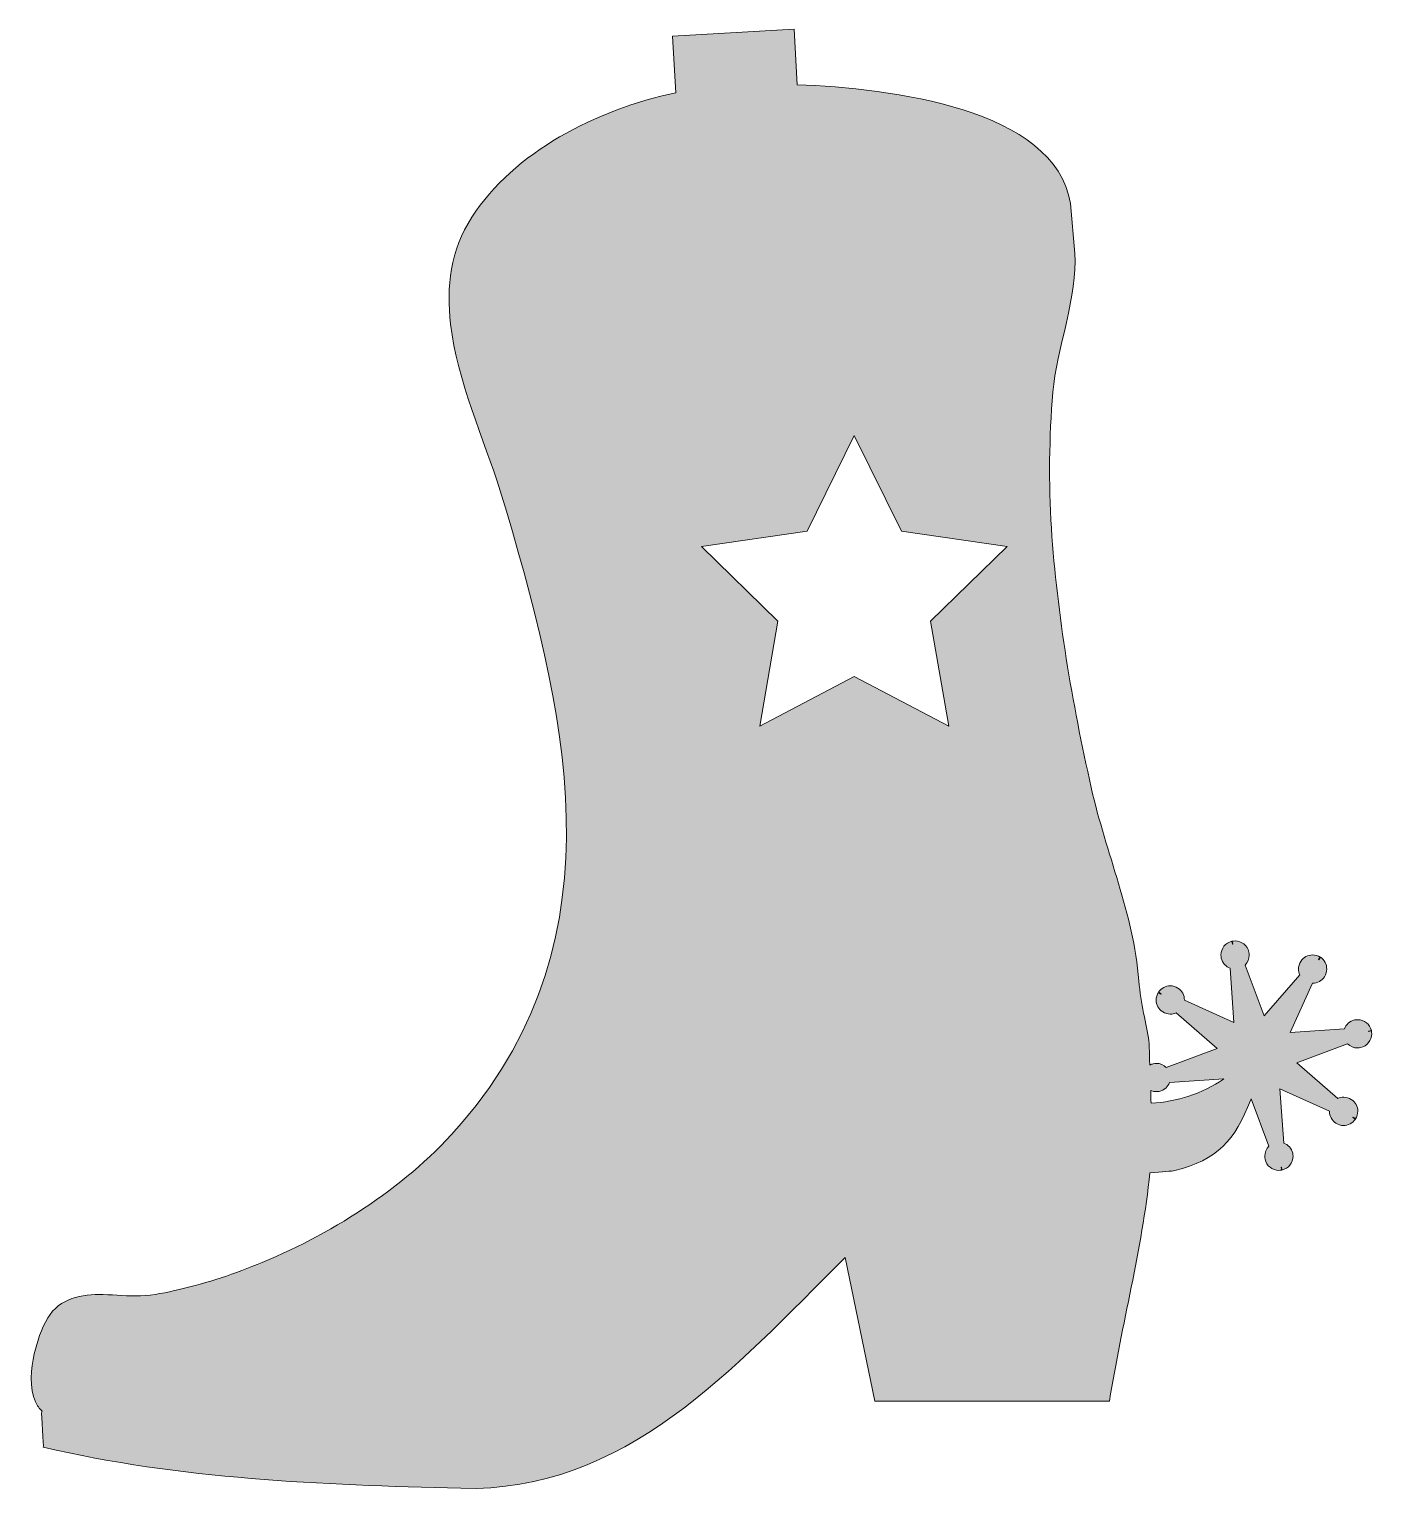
# Model space of a CAD drawing. Header units: inches. Extents: x 0 to 93, y 0 to 102.
import ezdxf

# ---------------------------------------------------------------- set-up
doc = ezdxf.new("R2010")
doc.units = ezdxf.units.IN
doc.header["$MEASUREMENT"] = 0
doc.layers.add('Layer 1', color=7, linetype='Continuous')

msp = doc.modelspace()

# ---------------------------------------------------------------- hatches: boundary and pattern name
at = {"layer": 'Layer 1', "true_color": 0xd67028}
h = msp.add_hatch(color=32, dxfattribs=at)
h.dxf.hatch_style = 2
edge = h.paths.add_edge_path()
edge.add_spline(control_points=[(56.68, 16.09), (56.68, 16.09), (58.74, 6.09), (58.74, 6.09), (58.74, 6.09), (75.07, 6.09), (75.07, 6.09), (75.92, 11.4), (77.33, 16.62), (77.89, 21.98), (78.74, 22.04), (79.41, 22.09), (79.62, 22.14), (82.58, 22.86), (83.83, 24.27), (84.89, 27.02), (84.91, 27.05), (84.92, 27.09), (84.93, 27.12), (84.93, 27.12), (86.17, 23.83), (86.17, 23.83), (85.99, 23.65), (85.88, 23.4), (85.88, 23.13), (85.88, 23.06), (85.89, 22.99), (85.9, 22.92), (86, 22.46), (86.41, 22.15), (86.86, 22.15), (86.93, 22.15), (87, 22.15), (87.06, 22.17), (87.06, 22.17), (87.02, 22.37), (87.02, 22.37), (87.02, 22.37), (87.04, 22.37), (87.04, 22.37), (87.04, 22.37), (87.08, 22.17), (87.08, 22.17), (87.54, 22.27), (87.85, 22.68), (87.85, 23.13), (87.85, 23.2), (87.84, 23.27), (87.83, 23.34), (87.83, 23.34), (87.83, 23.34), (87.83, 23.34), (87.83, 23.34), (87.83, 23.34), (87.83, 23.34), (87.83, 23.34), (87.83, 23.34), (87.83, 23.34), (87.75, 23.68), (87.51, 23.94), (87.2, 24.05), (87.2, 24.05), (86.94, 27.83), (86.94, 27.83), (86.94, 27.83), (90.39, 26.27), (90.39, 26.27), (90.39, 26.26), (90.39, 26.26), (90.39, 26.26), (90.39, 25.94), (90.55, 25.62), (90.84, 25.43), (91, 25.32), (91.19, 25.27), (91.37, 25.27), (91.69, 25.27), (92.01, 25.43), (92.19, 25.72), (92.19, 25.72), (92.02, 25.83), (92.02, 25.83), (92.02, 25.83), (92.03, 25.85), (92.03, 25.85), (92.03, 25.85), (92.2, 25.73), (92.2, 25.73), (92.31, 25.9), (92.36, 26.08), (92.36, 26.26), (92.36, 26.58), (92.2, 26.9), (91.9, 27.09), (91.74, 27.19), (91.56, 27.24), (91.38, 27.24), (91.23, 27.24), (91.09, 27.21), (90.96, 27.15), (90.96, 27.15), (88.11, 29.64), (88.11, 29.64), (88.11, 29.64), (91.65, 30.97), (91.65, 30.97), (91.83, 30.79), (92.08, 30.67), (92.35, 30.67), (92.42, 30.67), (92.48, 30.68), (92.55, 30.7), (93.02, 30.8), (93.33, 31.2), (93.33, 31.66), (93.33, 31.72), (93.32, 31.79), (93.31, 31.86), (93.31, 31.86), (93.11, 31.82), (93.11, 31.82), (93.11, 31.82), (93.1, 31.83), (93.1, 31.83), (93.1, 31.83), (93.31, 31.88), (93.31, 31.88), (93.2, 32.33), (92.8, 32.64), (92.35, 32.64), (92.28, 32.64), (92.21, 32.64), (92.14, 32.62), (91.79, 32.55), (91.54, 32.3), (91.43, 32), (91.43, 32), (87.65, 31.74), (87.65, 31.74), (87.65, 31.74), (89.21, 35.19), (89.21, 35.19), (89.21, 35.19), (89.22, 35.18), (89.22, 35.18), (89.54, 35.18), (89.86, 35.34), (90.04, 35.63), (90.15, 35.8), (90.2, 35.98), (90.2, 36.16), (90.2, 36.49), (90.04, 36.8), (89.76, 36.99), (89.76, 36.99), (89.64, 36.81), (89.64, 36.81), (89.64, 36.81), (89.63, 36.82), (89.63, 36.82), (89.63, 36.82), (89.74, 37), (89.74, 37), (89.58, 37.1), (89.4, 37.15), (89.22, 37.15), (88.89, 37.15), (88.57, 36.99), (88.39, 36.7), (88.39, 36.7), (88.39, 36.7), (88.39, 36.7), (88.28, 36.54), (88.23, 36.35), (88.23, 36.17), (88.23, 36.03), (88.27, 35.89), (88.33, 35.76), (88.33, 35.76), (85.84, 32.9), (85.84, 32.9), (85.84, 32.9), (84.51, 36.44), (84.51, 36.44), (84.69, 36.62), (84.8, 36.87), (84.8, 37.14), (84.8, 37.21), (84.79, 37.28), (84.78, 37.35), (84.78, 37.35), (84.78, 37.35), (84.78, 37.35), (84.78, 37.35), (84.78, 37.35), (84.78, 37.35), (84.78, 37.35), (84.78, 37.36), (84.78, 37.36), (84.78, 37.36), (84.78, 37.35), (84.78, 37.35), (84.68, 37.81), (84.27, 38.13), (83.82, 38.12), (83.75, 38.12), (83.68, 38.12), (83.61, 38.1), (83.61, 38.1), (83.66, 37.9), (83.66, 37.9), (83.66, 37.9), (83.64, 37.9), (83.64, 37.9), (83.64, 37.9), (83.6, 38.1), (83.6, 38.1), (83.14, 38), (82.83, 37.59), (82.83, 37.14), (82.83, 37.07), (82.84, 37), (82.85, 36.93), (82.93, 36.59), (83.17, 36.33), (83.48, 36.22), (83.48, 36.22), (83.74, 32.45), (83.74, 32.45), (83.74, 32.45), (80.29, 34.01), (80.29, 34.01), (80.29, 34.01), (80.29, 34.01), (80.29, 34.01), (80.29, 34.34), (80.13, 34.65), (79.84, 34.84), (79.68, 34.94), (79.49, 35), (79.31, 35), (78.99, 35), (78.67, 34.84), (78.48, 34.55), (78.48, 34.55), (78.66, 34.44), (78.66, 34.44), (78.66, 34.44), (78.65, 34.42), (78.65, 34.42), (78.65, 34.42), (78.47, 34.54), (78.47, 34.54), (78.37, 34.37), (78.32, 34.19), (78.32, 34.01), (78.32, 33.69), (78.48, 33.37), (78.78, 33.18), (78.94, 33.08), (79.12, 33.03), (79.3, 33.03), (79.45, 33.03), (79.59, 33.06), (79.72, 33.12), (79.72, 33.12), (82.57, 30.63), (82.57, 30.63), (82.57, 30.63), (79.03, 29.3), (79.03, 29.3), (78.85, 29.48), (78.6, 29.6), (78.33, 29.6), (78.26, 29.6), (78.19, 29.59), (78.12, 29.57), (78.04, 29.55), (77.96, 29.52), (77.88, 29.48), (77.85, 30.46), (77.82, 31.16), (77.82, 31.16), (77.65, 32.36), (77.24, 33.74), (77.12, 35.35), (76.73, 40.11), (74.84, 44.16), (73.8, 48.81), (72.47, 54.73), (71.43, 60.8), (71.03, 66.86), (70.83, 70.01), (70.87, 73.18), (71.13, 76.33), (71.38, 79.28), (72.89, 83.13), (72.65, 85.99), (72.65, 85.99), (72.36, 89.47), (72.36, 89.47), (71.28, 96.07), (59.85, 97.49), (53.34, 97.74), (53.34, 97.74), (53.12, 101.6), (53.12, 101.6), (53.12, 101.6), (44.66, 101.13), (44.66, 101.13), (44.66, 101.13), (44.88, 97.18), (44.88, 97.18), (39.32, 96), (33.6, 93.04), (30.68, 88.52), (29.19, 86.21), (28.9, 83.67), (29.2, 81.07), (29.67, 77.12), (31.52, 73.04), (32.66, 69.47), (37.21, 54.3), (41.25, 38.58), (29.96, 25.43), (26.27, 21.13), (21.28, 17.9), (16.08, 15.74), (14.2, 14.96), (12.28, 14.3), (10.3, 13.85), (9.42, 13.65), (8.52, 13.44), (7.61, 13.41), (6.74, 13.38), (5.88, 13.49), (5.01, 13.5), (3.51, 13.53), (1.97, 13.26), (1.15, 11.87), (0.69, 11.12), (0.43, 10.22), (0.21, 9.37), (-0.03, 8.41), (-0.13, 6.95), (0.29, 6.03), (0.41, 5.78), (0.57, 5.56), (0.76, 5.38), (0.76, 5.38), (0.73, 5.36), (0.73, 5.36), (0.67, 5.23), (0.91, 2.86), (0.84, 2.87), (10.42, 0.63), (20.15, 0.27), (29.91, 0.01), (41.33, -0.3), (48.82, 8.28), (56.68, 16.09)], knot_values=[0, 0, 0, 0, 1, 1, 1, 2, 2, 2, 3, 3, 3, 4, 4, 4, 5, 5, 5, 6, 6, 6, 7, 7, 7, 8, 8, 8, 9, 9, 9, 10, 10, 10, 11, 11, 11, 12, 12, 12, 13, 13, 13, 14, 14, 14, 15, 15, 15, 16, 16, 16, 17, 17, 17, 18, 18, 18, 19, 19, 19, 20, 20, 20, 21, 21, 21, 22, 22, 22, 23, 23, 23, 24, 24, 24, 25, 25, 25, 26, 26, 26, 27, 27, 27, 28, 28, 28, 29, 29, 29, 30, 30, 30, 31, 31, 31, 32, 32, 32, 33, 33, 33, 34, 34, 34, 35, 35, 35, 36, 36, 36, 37, 37, 37, 38, 38, 38, 39, 39, 39, 40, 40, 40, 41, 41, 41, 42, 42, 42, 43, 43, 43, 44, 44, 44, 45, 45, 45, 46, 46, 46, 47, 47, 47, 48, 48, 48, 49, 49, 49, 50, 50, 50, 51, 51, 51, 52, 52, 52, 53, 53, 53, 54, 54, 54, 55, 55, 55, 56, 56, 56, 57, 57, 57, 58, 58, 58, 59, 59, 59, 60, 60, 60, 61, 61, 61, 62, 62, 62, 63, 63, 63, 64, 64, 64, 65, 65, 65, 66, 66, 66, 67, 67, 67, 68, 68, 68, 69, 69, 69, 70, 70, 70, 71, 71, 71, 72, 72, 72, 73, 73, 73, 74, 74, 74, 75, 75, 75, 76, 76, 76, 77, 77, 77, 78, 78, 78, 79, 79, 79, 80, 80, 80, 81, 81, 81, 82, 82, 82, 83, 83, 83, 84, 84, 84, 85, 85, 85, 86, 86, 86, 87, 87, 87, 88, 88, 88, 89, 89, 89, 90, 90, 90, 91, 91, 91, 92, 92, 92, 93, 93, 93, 94, 94, 94, 95, 95, 95, 96, 96, 96, 97, 97, 97, 98, 98, 98, 99, 99, 99, 100, 100, 100, 101, 101, 101, 102, 102, 102, 103, 103, 103, 104, 104, 104, 105, 105, 105, 106, 106, 106, 107, 107, 107, 108, 108, 108, 109, 109, 109, 110, 110, 110, 111, 111, 111, 112, 112, 112, 113, 113, 113, 114, 114, 114, 115, 115, 115, 116, 116, 116, 117, 117, 117, 118, 118, 118, 119, 119, 119, 120, 120, 120, 120], degree=3, periodic=1)
edge = h.paths.add_edge_path()
edge.add_spline(control_points=[(78.33, 27.63), (78.4, 27.63), (78.47, 27.63), (78.54, 27.65), (78.89, 27.72), (79.14, 27.97), (79.25, 28.27), (79.25, 28.27), (83.03, 28.53), (83.03, 28.53), (83.03, 28.53), (83.02, 28.5), (83.02, 28.5), (81.53, 27.49), (79.76, 26.92), (77.97, 26.82), (77.96, 27.12), (77.95, 27.42), (77.94, 27.71), (78.06, 27.66), (78.19, 27.63), (78.33, 27.63)], knot_values=[0, 0, 0, 0, 1, 1, 1, 2, 2, 2, 3, 3, 3, 4, 4, 4, 5, 5, 5, 6, 6, 6, 7, 7, 7, 7], degree=3, periodic=1)
h.paths.add_polyline_path([(46.66, 65.58), (54.02, 66.65), (57.3, 73.31), (60.59, 66.65), (67.94, 65.58), (62.62, 60.39), (63.88, 53.07), (57.3, 56.53), (50.73, 53.07), (51.98, 60.39)])

# ---------------------------------------------------------------- linework, layer by layer
at = {"layer": 'Layer 1', "lineweight": 0}
msp.add_lwpolyline([(46.66, 65.58), (54.02, 66.65), (57.3, 73.31), (60.59, 66.65), (67.94, 65.58), (62.62, 60.39), (63.88, 53.07), (57.3, 56.53), (50.73, 53.07), (51.98, 60.39), (46.66, 65.58)], dxfattribs=at)
for points, knots in [([(56.68, 16.09), (56.68, 16.09), (58.74, 6.09), (58.74, 6.09), (58.74, 6.09), (75.07, 6.09), (75.07, 6.09), (75.92, 11.4), (77.33, 16.62), (77.89, 21.98), (78.74, 22.04), (79.41, 22.09), (79.62, 22.14), (82.58, 22.86), (83.83, 24.27), (84.89, 27.02), (84.91, 27.05), (84.92, 27.09), (84.93, 27.12), (84.93, 27.12), (86.17, 23.83), (86.17, 23.83), (85.99, 23.65), (85.88, 23.4), (85.88, 23.13), (85.88, 23.06), (85.89, 22.99), (85.9, 22.92), (86, 22.46), (86.41, 22.15), (86.86, 22.15), (86.93, 22.15), (87, 22.15), (87.06, 22.17), (87.06, 22.17), (87.02, 22.37), (87.02, 22.37), (87.02, 22.37), (87.04, 22.37), (87.04, 22.37), (87.04, 22.37), (87.08, 22.17), (87.08, 22.17), (87.54, 22.27), (87.85, 22.68), (87.85, 23.13), (87.85, 23.2), (87.84, 23.27), (87.83, 23.34), (87.83, 23.34), (87.83, 23.34), (87.83, 23.34), (87.83, 23.34), (87.83, 23.34), (87.83, 23.34), (87.83, 23.34), (87.83, 23.34), (87.83, 23.34), (87.75, 23.68), (87.51, 23.94), (87.2, 24.05), (87.2, 24.05), (86.94, 27.83), (86.94, 27.83), (86.94, 27.83), (90.39, 26.27), (90.39, 26.27), (90.39, 26.26), (90.39, 26.26), (90.39, 26.26), (90.39, 25.94), (90.55, 25.62), (90.84, 25.43), (91, 25.32), (91.19, 25.27), (91.37, 25.27), (91.69, 25.27), (92.01, 25.43), (92.19, 25.72), (92.19, 25.72), (92.02, 25.83), (92.02, 25.83), (92.02, 25.83), (92.03, 25.85), (92.03, 25.85), (92.03, 25.85), (92.2, 25.73), (92.2, 25.73), (92.31, 25.9), (92.36, 26.08), (92.36, 26.26), (92.36, 26.58), (92.2, 26.9), (91.9, 27.09), (91.74, 27.19), (91.56, 27.24), (91.38, 27.24), (91.23, 27.24), (91.09, 27.21), (90.96, 27.15), (90.96, 27.15), (88.11, 29.64), (88.11, 29.64), (88.11, 29.64), (91.65, 30.97), (91.65, 30.97), (91.83, 30.79), (92.08, 30.67), (92.35, 30.67), (92.42, 30.67), (92.48, 30.68), (92.55, 30.7), (93.02, 30.8), (93.33, 31.2), (93.33, 31.66), (93.33, 31.72), (93.32, 31.79), (93.31, 31.86), (93.31, 31.86), (93.11, 31.82), (93.11, 31.82), (93.11, 31.82), (93.1, 31.83), (93.1, 31.83), (93.1, 31.83), (93.31, 31.88), (93.31, 31.88), (93.2, 32.33), (92.8, 32.64), (92.35, 32.64), (92.28, 32.64), (92.21, 32.64), (92.14, 32.62), (91.79, 32.55), (91.54, 32.3), (91.43, 32), (91.43, 32), (87.65, 31.74), (87.65, 31.74), (87.65, 31.74), (89.21, 35.19), (89.21, 35.19), (89.21, 35.19), (89.22, 35.18), (89.22, 35.18), (89.54, 35.18), (89.86, 35.34), (90.04, 35.63), (90.15, 35.8), (90.2, 35.98), (90.2, 36.16), (90.2, 36.49), (90.04, 36.8), (89.76, 36.99), (89.76, 36.99), (89.64, 36.81), (89.64, 36.81), (89.64, 36.81), (89.63, 36.82), (89.63, 36.82), (89.63, 36.82), (89.74, 37), (89.74, 37), (89.58, 37.1), (89.4, 37.15), (89.22, 37.15), (88.89, 37.15), (88.57, 36.99), (88.39, 36.7), (88.39, 36.7), (88.39, 36.7), (88.39, 36.7), (88.28, 36.54), (88.23, 36.35), (88.23, 36.17), (88.23, 36.03), (88.27, 35.89), (88.33, 35.76), (88.33, 35.76), (85.84, 32.9), (85.84, 32.9), (85.84, 32.9), (84.51, 36.44), (84.51, 36.44), (84.69, 36.62), (84.8, 36.87), (84.8, 37.14), (84.8, 37.21), (84.79, 37.28), (84.78, 37.35), (84.78, 37.35), (84.78, 37.35), (84.78, 37.35), (84.78, 37.35), (84.78, 37.35), (84.78, 37.35), (84.78, 37.35), (84.78, 37.36), (84.78, 37.36), (84.78, 37.36), (84.78, 37.35), (84.78, 37.35), (84.68, 37.81), (84.27, 38.13), (83.82, 38.12), (83.75, 38.12), (83.68, 38.12), (83.61, 38.1), (83.61, 38.1), (83.66, 37.9), (83.66, 37.9), (83.66, 37.9), (83.64, 37.9), (83.64, 37.9), (83.64, 37.9), (83.6, 38.1), (83.6, 38.1), (83.14, 38), (82.83, 37.59), (82.83, 37.14), (82.83, 37.07), (82.84, 37), (82.85, 36.93), (82.93, 36.59), (83.17, 36.33), (83.48, 36.22), (83.48, 36.22), (83.74, 32.45), (83.74, 32.45), (83.74, 32.45), (80.29, 34.01), (80.29, 34.01), (80.29, 34.01), (80.29, 34.01), (80.29, 34.01), (80.29, 34.34), (80.13, 34.65), (79.84, 34.84), (79.68, 34.94), (79.49, 35), (79.31, 35), (78.99, 35), (78.67, 34.84), (78.48, 34.55), (78.48, 34.55), (78.66, 34.44), (78.66, 34.44), (78.66, 34.44), (78.65, 34.42), (78.65, 34.42), (78.65, 34.42), (78.47, 34.54), (78.47, 34.54), (78.37, 34.37), (78.32, 34.19), (78.32, 34.01), (78.32, 33.69), (78.48, 33.37), (78.78, 33.18), (78.94, 33.08), (79.12, 33.03), (79.3, 33.03), (79.45, 33.03), (79.59, 33.06), (79.72, 33.12), (79.72, 33.12), (82.57, 30.63), (82.57, 30.63), (82.57, 30.63), (79.03, 29.3), (79.03, 29.3), (78.85, 29.48), (78.6, 29.6), (78.33, 29.6), (78.26, 29.6), (78.19, 29.59), (78.12, 29.57), (78.04, 29.55), (77.96, 29.52), (77.88, 29.48), (77.85, 30.46), (77.82, 31.16), (77.82, 31.16), (77.65, 32.36), (77.24, 33.74), (77.12, 35.35), (76.73, 40.11), (74.84, 44.16), (73.8, 48.81), (72.47, 54.73), (71.43, 60.8), (71.03, 66.86), (70.83, 70.01), (70.87, 73.18), (71.13, 76.33), (71.38, 79.28), (72.89, 83.13), (72.65, 85.99), (72.65, 85.99), (72.36, 89.47), (72.36, 89.47), (71.28, 96.07), (59.85, 97.49), (53.34, 97.74), (53.34, 97.74), (53.12, 101.6), (53.12, 101.6), (53.12, 101.6), (44.66, 101.13), (44.66, 101.13), (44.66, 101.13), (44.88, 97.18), (44.88, 97.18), (39.32, 96), (33.6, 93.04), (30.68, 88.52), (29.19, 86.21), (28.9, 83.67), (29.2, 81.07), (29.67, 77.12), (31.52, 73.04), (32.66, 69.47), (37.21, 54.3), (41.25, 38.58), (29.96, 25.43), (26.27, 21.13), (21.28, 17.9), (16.08, 15.74), (14.2, 14.96), (12.28, 14.3), (10.3, 13.85), (9.42, 13.65), (8.52, 13.44), (7.61, 13.41), (6.74, 13.38), (5.88, 13.49), (5.01, 13.5), (3.51, 13.53), (1.97, 13.26), (1.15, 11.87), (0.69, 11.12), (0.43, 10.22), (0.21, 9.37), (-0.03, 8.41), (-0.13, 6.95), (0.29, 6.03), (0.41, 5.78), (0.57, 5.56), (0.76, 5.38), (0.76, 5.38), (0.73, 5.36), (0.73, 5.36), (0.67, 5.23), (0.91, 2.86), (0.84, 2.87), (10.42, 0.63), (20.15, 0.27), (29.91, 0.01), (41.33, -0.3), (48.82, 8.28), (56.68, 16.09)], [0, 0, 0, 0, 1, 1, 1, 2, 2, 2, 3, 3, 3, 4, 4, 4, 5, 5, 5, 6, 6, 6, 7, 7, 7, 8, 8, 8, 9, 9, 9, 10, 10, 10, 11, 11, 11, 12, 12, 12, 13, 13, 13, 14, 14, 14, 15, 15, 15, 16, 16, 16, 17, 17, 17, 18, 18, 18, 19, 19, 19, 20, 20, 20, 21, 21, 21, 22, 22, 22, 23, 23, 23, 24, 24, 24, 25, 25, 25, 26, 26, 26, 27, 27, 27, 28, 28, 28, 29, 29, 29, 30, 30, 30, 31, 31, 31, 32, 32, 32, 33, 33, 33, 34, 34, 34, 35, 35, 35, 36, 36, 36, 37, 37, 37, 38, 38, 38, 39, 39, 39, 40, 40, 40, 41, 41, 41, 42, 42, 42, 43, 43, 43, 44, 44, 44, 45, 45, 45, 46, 46, 46, 47, 47, 47, 48, 48, 48, 49, 49, 49, 50, 50, 50, 51, 51, 51, 52, 52, 52, 53, 53, 53, 54, 54, 54, 55, 55, 55, 56, 56, 56, 57, 57, 57, 58, 58, 58, 59, 59, 59, 60, 60, 60, 61, 61, 61, 62, 62, 62, 63, 63, 63, 64, 64, 64, 65, 65, 65, 66, 66, 66, 67, 67, 67, 68, 68, 68, 69, 69, 69, 70, 70, 70, 71, 71, 71, 72, 72, 72, 73, 73, 73, 74, 74, 74, 75, 75, 75, 76, 76, 76, 77, 77, 77, 78, 78, 78, 79, 79, 79, 80, 80, 80, 81, 81, 81, 82, 82, 82, 83, 83, 83, 84, 84, 84, 85, 85, 85, 86, 86, 86, 87, 87, 87, 88, 88, 88, 89, 89, 89, 90, 90, 90, 91, 91, 91, 92, 92, 92, 93, 93, 93, 94, 94, 94, 95, 95, 95, 96, 96, 96, 97, 97, 97, 98, 98, 98, 99, 99, 99, 100, 100, 100, 101, 101, 101, 102, 102, 102, 103, 103, 103, 104, 104, 104, 105, 105, 105, 106, 106, 106, 107, 107, 107, 108, 108, 108, 109, 109, 109, 110, 110, 110, 111, 111, 111, 112, 112, 112, 113, 113, 113, 114, 114, 114, 115, 115, 115, 116, 116, 116, 117, 117, 117, 118, 118, 118, 119, 119, 119, 120, 120, 120, 120]), ([(78.33, 27.63), (78.4, 27.63), (78.47, 27.63), (78.54, 27.65), (78.89, 27.72), (79.14, 27.97), (79.25, 28.27), (79.25, 28.27), (83.03, 28.53), (83.03, 28.53), (83.03, 28.53), (83.02, 28.5), (83.02, 28.5), (81.53, 27.49), (79.76, 26.92), (77.97, 26.82), (77.96, 27.12), (77.95, 27.42), (77.94, 27.71), (78.06, 27.66), (78.19, 27.63), (78.33, 27.63)], [0, 0, 0, 0, 1, 1, 1, 2, 2, 2, 3, 3, 3, 4, 4, 4, 5, 5, 5, 6, 6, 6, 7, 7, 7, 7])]:
    msp.add_open_spline(points, degree=3, knots=knots, dxfattribs=at)

doc.saveas('drawing.dxf')
